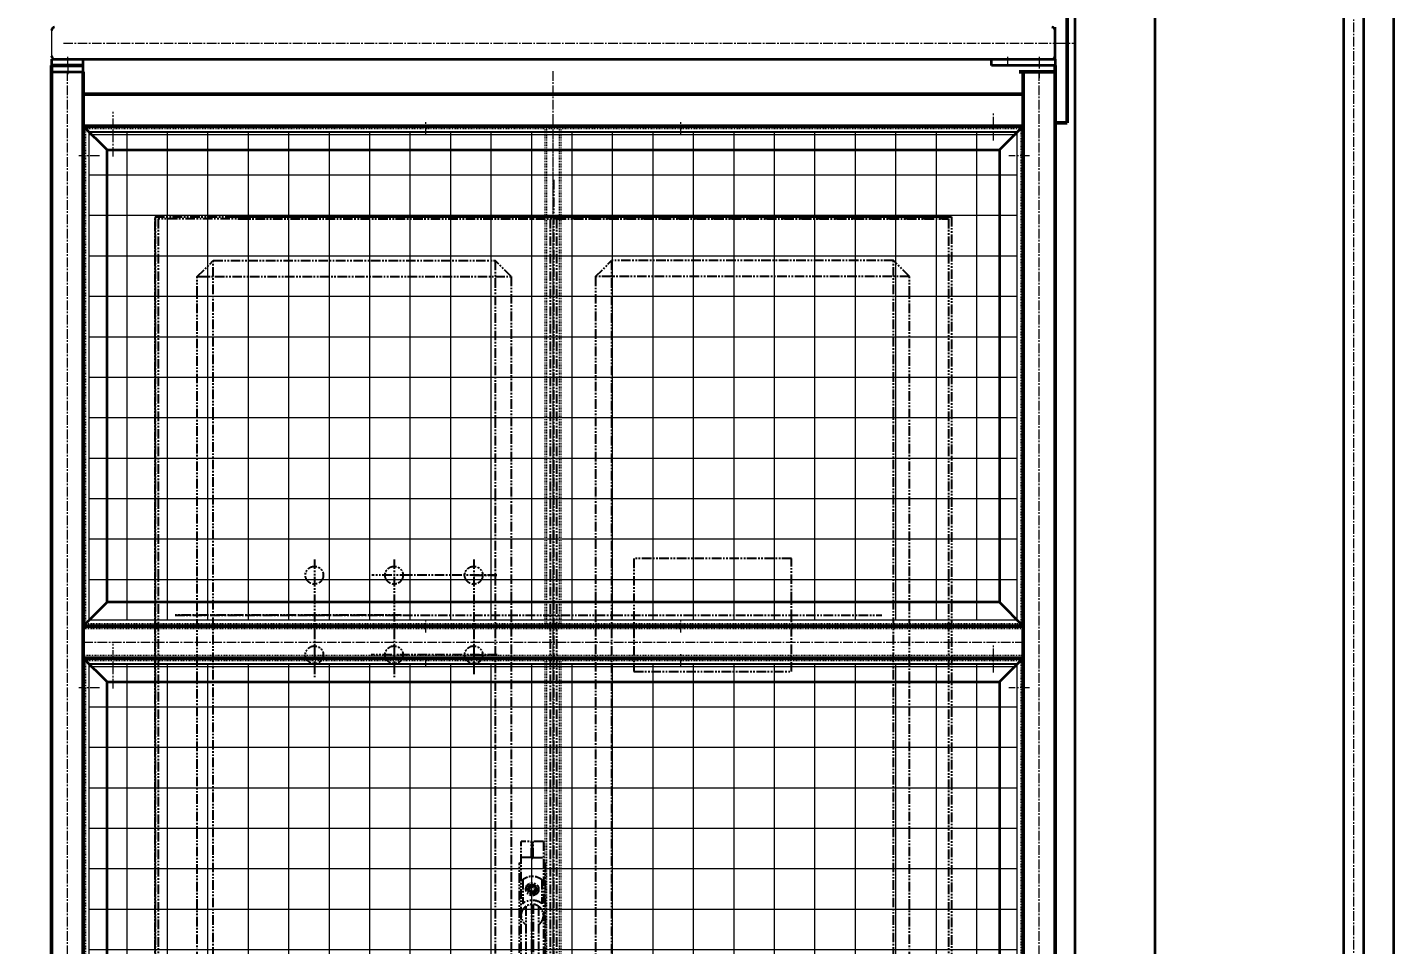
# Model space of a CAD drawing. Header units: millimetres. Extents: x -67280 to 67280, y -47520 to 47520.
# Drawn here: x -45718 to -44003, y 10201 to 11353 of the extents above; entities that cross this region are included whole.
import ezdxf

# ---------------------------------------------------------------- set-up
doc = ezdxf.new("R2010")
doc.units = ezdxf.units.MM
for name, pattern in [('双点画线', [22, 12, -2, 2, -2, 2, -2]), ('点画线', [18, 12, -2, 2, -2]), ('虚线', [2, 1, -1])]:
    doc.linetypes.add(name, pattern=pattern)
doc.layers.get('0').update_dxf_attribs({"lineweight": 35})
for name, color, linetype, lineweight in [('7', 30, '双点画线', 18), ('EB0', 7, 'Continuous', 35), ('EB0_1', 7, 'Continuous', 35), ('中心线层', 1, '点画线', 18), ('剖面线层', 6, 'Continuous', 18), ('尺寸线层', 4, 'Continuous', 18), ('粗实线层', 7, 'Continuous', 35), ('粗实线层_1', 7, 'Continuous', 35), ('细实线层', 3, 'Continuous', 18), ('虚线层', 100, '虚线', 18)]:
    doc.layers.add(name, color=color, linetype=linetype, lineweight=lineweight)
doc.styles.add('标准', font='', dxfattribs={"width": 0.667})
doc.styles.get('标准').set_extended_font_data('宋体')
doc.dimstyles.new('标准', dxfattribs={"dimscale": 160, "dimtxt": 2, "dimasz": 1, "dimexe": 1, "dimexo": 0, "dimgap": 1, "dimtad": 1, "dimdec": 1, "dimdsep": 46, "dimtxsty": '标准', "dimblk": '_CAXARROW', "dimcen": 0, "dimdle": 2, "dimaunit": 1, "dimadec": 0, "dimazin": 2, "dimtfac": 0.707107, "dimtdec": 3, "dimtmove": 0, "dimatfit": 3, "dimfxl": 0, "dimfrac": 2, "dimtolj": 1, "dimarcsym": 0})

# ---------------------------------------------------------------- blocks, each defined once
blk = doc.blocks.new('*X1425')
at = {"layer": '尺寸线层', "linetype": 'Continuous', "lineweight": 18}
for points in [[(-50471.7, 19199.8), (-50451.7, 19039.8), (-50491.7, 19039.8)], [(-50471.7, 7599.8), (-50451.7, 7759.8), (-50491.7, 7759.8)]]:
    blk.add_hatch(color=0, dxfattribs=at).paths.add_polyline_path(points, flags=0)
at = {"layer": '尺寸线层', "color": 0}
for p, q in [((-48483.2, 19199.8), (-50631.7, 19199.8)), ((-45550.6, 7599.8), (-50631.7, 7599.8))]:
    blk.add_line(p, q, dxfattribs=at)
at = {"layer": '尺寸线层', "color": 0, "linetype": 'Continuous', "lineweight": 18}
blk.add_line((-50471.7, 19199.8), (-50471.7, 7599.8), dxfattribs=at)
at = {"layer": '尺寸线层', "color": 0, "insert": (-50791.7, 13712.3), "char_height": 320, "width": 1539.614, "attachment_point": 5, "rotation": 90, "line_spacing_factor": 1.15057, "style": '标准'}
blk.add_mtext('\\T1.1;11600', dxfattribs=at)
blk = doc.blocks.new('_CAXARROW')
blk.add_hatch(color=0).paths.add_polyline_path([(0, 0), (-1, 0.125), (-1, -0.125)], flags=0)
blk = doc.blocks.new('*X1432')
at = {"layer": '尺寸线层', "linetype": 'Continuous', "lineweight": 18}
for points in [[(-46488, 18849.8), (-46508, 18689.8), (-46468, 18689.8)], [(-46488, 7599.8), (-46508, 7759.8), (-46468, 7759.8)]]:
    blk.add_hatch(color=0, dxfattribs=at).paths.add_polyline_path(points, flags=0)
at = {"layer": '尺寸线层', "color": 0}
for p, q in [((-45538, 18849.8), (-46648, 18849.8)), ((-44678.3, 7599.8), (-46648, 7599.8))]:
    blk.add_line(p, q, dxfattribs=at)
at = {"layer": '尺寸线层', "color": 0, "linetype": 'Continuous', "lineweight": 18}
blk.add_line((-46488, 7599.8), (-46488, 18849.8), dxfattribs=at)
at = {"layer": '尺寸线层', "color": 0, "insert": (-46808, 12929.7), "char_height": 320, "width": 1539.614, "attachment_point": 5, "rotation": 90, "line_spacing_factor": 1.15057, "style": '标准'}
blk.add_mtext('\\T1.1;11250', dxfattribs=at)
blk = doc.blocks.new('*X1626')
at = {"layer": 'EB0_1'}
for p, q in [((0, -47), (1180, -47)), ((0, -675), (0, -47)), ((30, -77), (0, -47)), ((1150, -77), (1180, -47)), ((1180, -47), (1180, -675)), ((30, -77), (1150, -77)), ((30, -645), (30, -77)), ((1150, -77), (1150, -645)), ((0, -675), (30, -645)), ((1150, -645), (30, -645)), ((1150, -645), (1180, -675)), ((1180, -675), (0, -675))]:
    blk.add_line(p, q, dxfattribs=at)
at = {"layer": '中心线层', "linetype": '点画线', "lineweight": 18}
for p, q in [((37.5, -85.3), (37.5, -29.2)), ((1142.5, -65.2), (1142.5, -29.2)), ((430, -58), (430, -42)), ((750, -58), (750, -42)), ((20.5, -84.5), (-5.5, -84.5)), ((1188, -84.5), (1162, -84.5)), ((430, -683), (430, -667)), ((750, -683), (750, -667))]:
    blk.add_line(p, q, dxfattribs=at)
at = {"layer": '中心线层'}
blk.add_line((590, -675), (590, -37), dxfattribs=at)
at = {"layer": '剖面线层', "color": 3, "linetype": 'Continuous', "lineweight": 18}
for p, q in [((1172.5, -54.1), (7.5, -54.1)), ((7.5, -667.5), (7.5, -54.5)), ((1172.5, -57.9), (7.5, -57.9)), ((54.9, -667.5), (54.9, -54.5)), ((105.7, -667.5), (105.7, -54.5)), ((156.5, -667.5), (156.5, -54.5)), ((207.3, -667.5), (207.3, -54.5)), ((258.1, -667.5), (258.1, -54.5)), ((308.9, -667.5), (308.9, -54.5)), ((359.7, -667.5), (359.7, -54.5)), ((410.5, -667.5), (410.5, -54.5)), ((461.3, -667.5), (461.3, -54.5)), ((512.1, -667.5), (512.1, -54.5)), ((562.9, -667.5), (562.9, -54.5)), ((613.7, -667.5), (613.7, -54.5)), ((664.5, -667.5), (664.5, -54.5)), ((715.3, -667.5), (715.3, -54.5)), ((766.1, -667.5), (766.1, -54.5)), ((816.9, -667.5), (816.9, -54.5)), ((867.7, -667.5), (867.7, -54.5)), ((918.5, -667.5), (918.5, -54.5)), ((969.3, -667.5), (969.3, -54.5)), ((1020.1, -667.5), (1020.1, -54.5)), ((1070.9, -667.5), (1070.9, -54.5)), ((1121.7, -667.5), (1121.7, -54.5)), ((1172.5, -667.5), (1172.5, -54.5)), ((1172.5, -108.7), (7.5, -108.7)), ((1172.5, -159.5), (7.5, -159.5)), ((1172.5, -210.3), (7.5, -210.3)), ((1172.5, -261.1), (7.5, -261.1)), ((1172.5, -311.9), (7.5, -311.9)), ((1172.5, -362.7), (7.5, -362.7)), ((1172.5, -413.5), (7.5, -413.5)), ((1172.5, -464.3), (7.5, -464.3)), ((1172.5, -515.1), (7.5, -515.1)), ((1172.5, -565.9), (7.5, -565.9)), ((1172.5, -616.7), (7.5, -616.7))]:
    blk.add_line(p, q, dxfattribs=at)
at = {"layer": '细实线层'}
for p, q in [((7.5, -54.5), (1172.5, -54.5)), ((1172.5, -667.5), (7.5, -667.5))]:
    blk.add_line(p, q, dxfattribs=at)
at = {"layer": '虚线层'}
for p, q in [((3, -50), (1177, -50)), ((3, -672), (3, -50)), ((580, -672), (580, -50)), ((582, -672), (582, -50)), ((598, -672), (598, -50)), ((600, -672), (600, -50)), ((1177, -50), (1177, -672)), ((1177, -672), (3, -672))]:
    blk.add_line(p, q, dxfattribs=at)
blk = doc.blocks.new('*X1627')
at = {"layer": 'EB0_1'}
for p, q in [((0, -47), (1180, -47)), ((0, -675), (0, -47)), ((30, -77), (0, -47)), ((1150, -77), (1180, -47)), ((1180, -47), (1180, -675)), ((30, -77), (1150, -77)), ((30, -645), (30, -77)), ((1150, -77), (1150, -645)), ((0, -675), (30, -645)), ((1150, -645), (30, -645)), ((1150, -645), (1180, -675)), ((1180, -675), (0, -675))]:
    blk.add_line(p, q, dxfattribs=at)
at = {"layer": '中心线层', "linetype": '点画线', "lineweight": 18}
for p, q in [((37.5, -85.3), (37.5, -29.2)), ((1142.5, -65.2), (1142.5, -29.2)), ((430, -58), (430, -42)), ((750, -58), (750, -42)), ((20.5, -84.5), (-5.5, -84.5)), ((1188, -84.5), (1162, -84.5)), ((430, -683), (430, -667)), ((750, -683), (750, -667))]:
    blk.add_line(p, q, dxfattribs=at)
at = {"layer": '中心线层'}
blk.add_line((590, -675), (590, -37), dxfattribs=at)
at = {"layer": '剖面线层', "color": 3, "linetype": 'Continuous', "lineweight": 18}
for p, q in [((1172.5, -54.1), (7.5, -54.1)), ((7.5, -667.5), (7.5, -54.5)), ((1172.5, -57.9), (7.5, -57.9)), ((54.9, -667.5), (54.9, -54.5)), ((105.7, -667.5), (105.7, -54.5)), ((156.5, -667.5), (156.5, -54.5)), ((207.3, -667.5), (207.3, -54.5)), ((258.1, -667.5), (258.1, -54.5)), ((308.9, -667.5), (308.9, -54.5)), ((359.7, -667.5), (359.7, -54.5)), ((410.5, -667.5), (410.5, -54.5)), ((461.3, -667.5), (461.3, -54.5)), ((512.1, -667.5), (512.1, -54.5)), ((562.9, -667.5), (562.9, -54.5)), ((613.7, -667.5), (613.7, -54.5)), ((664.5, -667.5), (664.5, -54.5)), ((715.3, -667.5), (715.3, -54.5)), ((766.1, -667.5), (766.1, -54.5)), ((816.9, -667.5), (816.9, -54.5)), ((867.7, -667.5), (867.7, -54.5)), ((918.5, -667.5), (918.5, -54.5)), ((969.3, -667.5), (969.3, -54.5)), ((1020.1, -667.5), (1020.1, -54.5)), ((1070.9, -667.5), (1070.9, -54.5)), ((1121.7, -667.5), (1121.7, -54.5)), ((1172.5, -667.5), (1172.5, -54.5)), ((1172.5, -108.7), (7.5, -108.7)), ((1172.5, -159.5), (7.5, -159.5)), ((1172.5, -210.3), (7.5, -210.3)), ((1172.5, -261.1), (7.5, -261.1)), ((1172.5, -311.9), (7.5, -311.9)), ((1172.5, -362.7), (7.5, -362.7)), ((1172.5, -413.5), (7.5, -413.5)), ((1172.5, -464.3), (7.5, -464.3)), ((1172.5, -515.1), (7.5, -515.1)), ((1172.5, -565.9), (7.5, -565.9)), ((1172.5, -616.7), (7.5, -616.7))]:
    blk.add_line(p, q, dxfattribs=at)
at = {"layer": '细实线层'}
for p, q in [((7.5, -54.5), (1172.5, -54.5)), ((1172.5, -667.5), (7.5, -667.5))]:
    blk.add_line(p, q, dxfattribs=at)
at = {"layer": '虚线层'}
for p, q in [((3, -50), (1177, -50)), ((3, -672), (3, -50)), ((580, -672), (580, -50)), ((582, -672), (582, -50)), ((598, -672), (598, -50)), ((600, -672), (600, -50)), ((1177, -50), (1177, -672)), ((1177, -672), (3, -672))]:
    blk.add_line(p, q, dxfattribs=at)
blk = doc.blocks.new('*X1624')
at = {"layer": '7', "linetype": '双点画线', "lineweight": 25}
for p, q in [((-644.9, -271.5), (-644.9, -2232)), ((-1144.9, -318), (-1145, -2118)), ((-1145, -2118), (-1144.9, -318)), ((-1144.9, -318), (-144.9, -318)), ((-1140.9, -320.5), (-1141, -2095.5)), ((-1140.9, -320.5), (-1141, -2095.5)), ((-148.9, -320.5), (-1140.9, -320.5)), ((-1044.9, -318), (-144.9, -318)), ((-1040.9, -320.5), (-648.9, -320.5)), ((-648.9, -320.5), (-648.9, -2095.5)), ((-640.9, -320.5), (-148.9, -320.5)), ((-640.9, -320.5), (-640.9, -2095.5)), ((-148.9, -320.5), (-149, -2095.5)), ((-144.9, -318), (-145, -2118)), ((-1091.9, -393), (-1071.9, -373)), ((-1071.9, -2043), (-1071.9, -373)), ((-1071.9, -373), (-717.9, -373)), ((-717.9, -373), (-717.9, -2043)), ((-697.9, -393), (-717.9, -373)), ((-591.9, -393), (-571.9, -373)), ((-571.9, -373), (-571.9, -2043)), ((-217.9, -373), (-571.9, -373)), ((-217.9, -2043), (-217.9, -373)), ((-197.9, -393), (-217.9, -373)), ((-1091.9, -2023), (-1091.9, -393)), ((-1091.9, -393), (-697.9, -393)), ((-697.9, -393), (-697.9, -2023)), ((-591.9, -393), (-591.9, -2023)), ((-197.9, -393), (-591.9, -393)), ((-197.9, -2023), (-197.9, -393)), ((-944.9, -748.2), (-944.9, -897.1)), ((-844.9, -748.2), (-844.9, -897.1)), ((-744.9, -748.2), (-744.9, -892.7)), ((-345.9, -747), (-543.9, -747)), ((-543.9, -747), (-543.9, -889)), ((-345.9, -889), (-345.9, -747)), ((-715.8, -768), (-872.7, -768)), ((-744.9, -768), (-715.8, -768)), ((-835.9, -818), (-1119.7, -818)), ((-1119.7, -818), (-232.6, -818)), ((-715.5, -868), (-873.7, -868)), ((-744.9, -868), (-715.5, -868)), ((-543.9, -889), (-345.9, -889)), ((-657.4, -1102.3), (-685.4, -1102.3)), ((-672.4, -1122.3), (-672.4, -1102.3)), ((-671.4, -1102.3), (-671.4, -1122.3)), ((-670.4, -1122.3), (-670.4, -1102.3)), ((-672.4, -1122.3), (-685.4, -1122.3)), ((-670.4, -1122.3), (-657.4, -1122.3)), ((-683.4, -1150.5), (-683.4, -1180.6)), ((-659.4, -1150.5), (-659.4, -1180.5)), ((-672.4, -1181.3), (-672.4, -1322.3)), ((-670.4, -1181.3), (-670.4, -1322.3)), ((-679.4, -1183.8), (-679.4, -1324.3)), ((-663.4, -1183.8), (-663.4, -1324.3))]:
    blk.add_line(p, q, dxfattribs=at)
for points in [[(-657.4, -1102.3), (-657.4, -1328.3), (-685.4, -1328.3), (-685.4, -1102.3)], [(-657.4, -1129.3), (-655.4, -1129.3), (-655.4, -1330.3), (-687.4, -1330.3), (-687.4, -1129.3), (-685.4, -1129.3)]]:
    blk.add_lwpolyline(points, dxfattribs=at)
for centre, radius in [((-944.9, -768), 11.2), ((-844.9, -768), 11.2), ((-744.9, -768), 11.2), ((-944.9, -868), 11.2), ((-844.9, -868), 11.2), ((-744.9, -868), 11.2), ((-671.4, -1162.3), 8), ((-671.4, -1162.3), 6), ((-671.4, -1162.3), 3)]:
    blk.add_circle(centre, radius, dxfattribs=at)
for centre, radius, start, end in [((-671.4, -1122.3), 1, 180, 360), ((-671.4, -1165.3), 19, 42.5369, 137.4631), ((-677.4, -1162.3), 2, 280.8069, 79.1931), ((-675.6, -1158.1), 2, 235.8069, 34.1931), ((-675.6, -1166.5), 2, 325.8069, 124.1931), ((-671.4, -1156.3), 2, 190.8069, 349.1931), ((-671.4, -1168.3), 2, 10.8069, 169.1931), ((-667.1, -1158.1), 2, 145.8069, 304.1931), ((-667.1, -1166.5), 2, 55.8069, 214.1931), ((-665.4, -1162.3), 2, 100.8069, 259.1931), ((-671.4, -1195.3), 14, 304.8499, 235.1501), ((-671.4, -1195.3), 19, 51.0477, 129.3818)]:
    blk.add_arc(centre, radius, start, end, dxfattribs=at)
at = {"layer": 'EB0', "linetype": 'Continuous', "lineweight": 50}
for p, q in [((0, 0), (0, -200)), ((-1275, -128), (-1275, -136)), ((-1274, -128), (-1275, -128)), ((-1275, -128), (-1275, -136)), ((-1274, -128), (-1275, -128)), ((-1275, -2250), (-1275, -136)), ((-1235, -128), (-1274, -128)), ((-1274, -128), (-1235, -128)), ((-1235, -128), (-1274, -128)), ((-1274, -128), (-1235, -128)), ((-1235, -2250), (-1235, -136)), ((-20, -136), (-60, -136)), ((-55, -2250), (-55, -136)), ((-20, -136), (-15, -136)), ((-15, -136), (-15, -128)), ((-15, -136), (-15, -128)), ((-15, -2250), (-15, -136)), ((-55, -164), (-1235, -164)), ((-55, -204), (-1235, -204)), ((0, -200), (-15, -200)), ((-1235, -832), (-55, -832)), ((-55, -872), (-1235, -872))]:
    blk.add_line(p, q, dxfattribs=at)
at = {"layer": '中心线层'}
for p, q in [((-1260, -100), (-12, -100)), ((-1255, -117), (-1255, -131)), ((-75, -117), (-75, -131)), ((-35, -117), (-35, -131)), ((-1255, -2253), (-1255, -133)), ((-1254, -139), (-1254, -125)), ((-1254, -139), (-1254, -125)), ((-645, -2253), (-645, -133)), ((-35, -2253), (-35, -133)), ((-1235, -852), (-55, -852))]:
    blk.add_line(p, q, dxfattribs=at)
at = {"layer": '中心线层', "linetype": '点画线', "lineweight": 18}
for p, q in [((-12, -100), (11.4, -100)), ((-35, -119.9), (-35, -144))]:
    blk.add_line(p, q, dxfattribs=at)
at = {"layer": '粗实线层'}
for p, q in [((0, -200), (0, 0)), ((-15, -120), (-15, -80)), ((-1275, -120), (-1275, -128)), ((-1275, -120), (-1235, -120)), ((-1239, -120), (-15, -120)), ((-1235, -128), (-1235, -120)), ((-95, -128), (-95, -120)), ((-15, -120), (-15, -200)), ((-1275, -128), (-1235, -128)), ((-1275, -136), (-1235, -136)), ((-1275, -136), (-1235, -136)), ((-1235, -136), (-1235, -128)), ((-1235, -136), (-1235, -128)), ((-15, -128), (-95, -128)), ((-15, -128), (-95, -128)), ((-15, -128), (-95, -128)), ((-15, -200), (0, -200))]:
    blk.add_line(p, q, dxfattribs=at)
at = {"layer": '粗实线层_1', "linetype": 'Continuous', "lineweight": 18}
for p, q in [((-1275, -84), (-1275, -116)), ((-15, -116), (-15, -84)), ((-1271, -120), (-1239, -120)), ((-51, -120), (-19, -120))]:
    blk.add_line(p, q, dxfattribs=at)
at = {"layer": '粗实线层_1'}
for centre, start, end in [((-1271, -84), 90, 180), ((-19, -84), 0, 90), ((-1271, -116), 180, 270), ((-19, -116), 270, 360)]:
    blk.add_arc(centre, 4, start, end, dxfattribs=at)
at = {"layer": '虚线层', "linetype": '虚线', "lineweight": 18}
for p, q in [((-1235, -835), (-55, -835)), ((-55, -869), (-1235, -869))]:
    blk.add_line(p, q, dxfattribs=at)
at = {"layer": 'EB0'}
for name, p in [('*X1627', (-1235, -157)), ('*X1626', (-1235, -825))]:
    blk.add_blockref(name, p, dxfattribs=at)
blk = doc.blocks.new('*X1613')
at = {"layer": 'EB0'}
blk.add_line((-250, 10463.2), (-250, -44.7), dxfattribs=at)
at = {"layer": 'EB0_1'}
for p, q in [((-350, 30), (-350, 10349)), ((-12.5, -31), (-12.5, 10349)), ((12.5, -31), (12.5, 10349)), ((50, 30), (50, 10349))]:
    blk.add_line(p, q, dxfattribs=at)
at = {"layer": '中心线层'}
blk.add_line((0, -98), (0, 10401.4), dxfattribs=at)
at = {"layer": 'EB0'}
blk.add_blockref('*X1624', (-360, 3408), dxfattribs=at)
blk = doc.blocks.new('*X1600')
at = {"layer": 'EB0'}
blk.add_blockref('*X1613', (895, 70), dxfattribs=at)

msp = doc.modelspace()

# ---------------------------------------------------------------- dimensions: what is measured, and where the dimension line sits
at = {"layer": '尺寸线层'}
for base, p1, p2, angle, picture, middle in [((-50471.742, 7599.786), (-48483.184, 19199.786), (-45550.571, 7599.786), 270, '*X1425', (-50471.742, 13712.286)), ((-46487.969, 18849.786), (-44678.343, 7599.786), (-45537.969, 18849.786), 90, '*X1432', (-46487.969, 12929.703))]:
    dim = msp.add_linear_dim(base=base, p1=p1, p2=p2, angle=angle, dimstyle='标准', override={"dimsah": 1, "dimtfill": 1, "dimtzin": 8}, dxfattribs=at)
    dim.commit()
    dim.dimension.update_dxf_attribs({"geometry": picture, "text_midpoint": middle, "dimtype": 160})

# ---------------------------------------------------------------- next in the draw order: block references
msp.add_blockref('*X1600', (-44947.961, 7954.786), dxfattribs=at)

doc.saveas('drawing.dxf')
